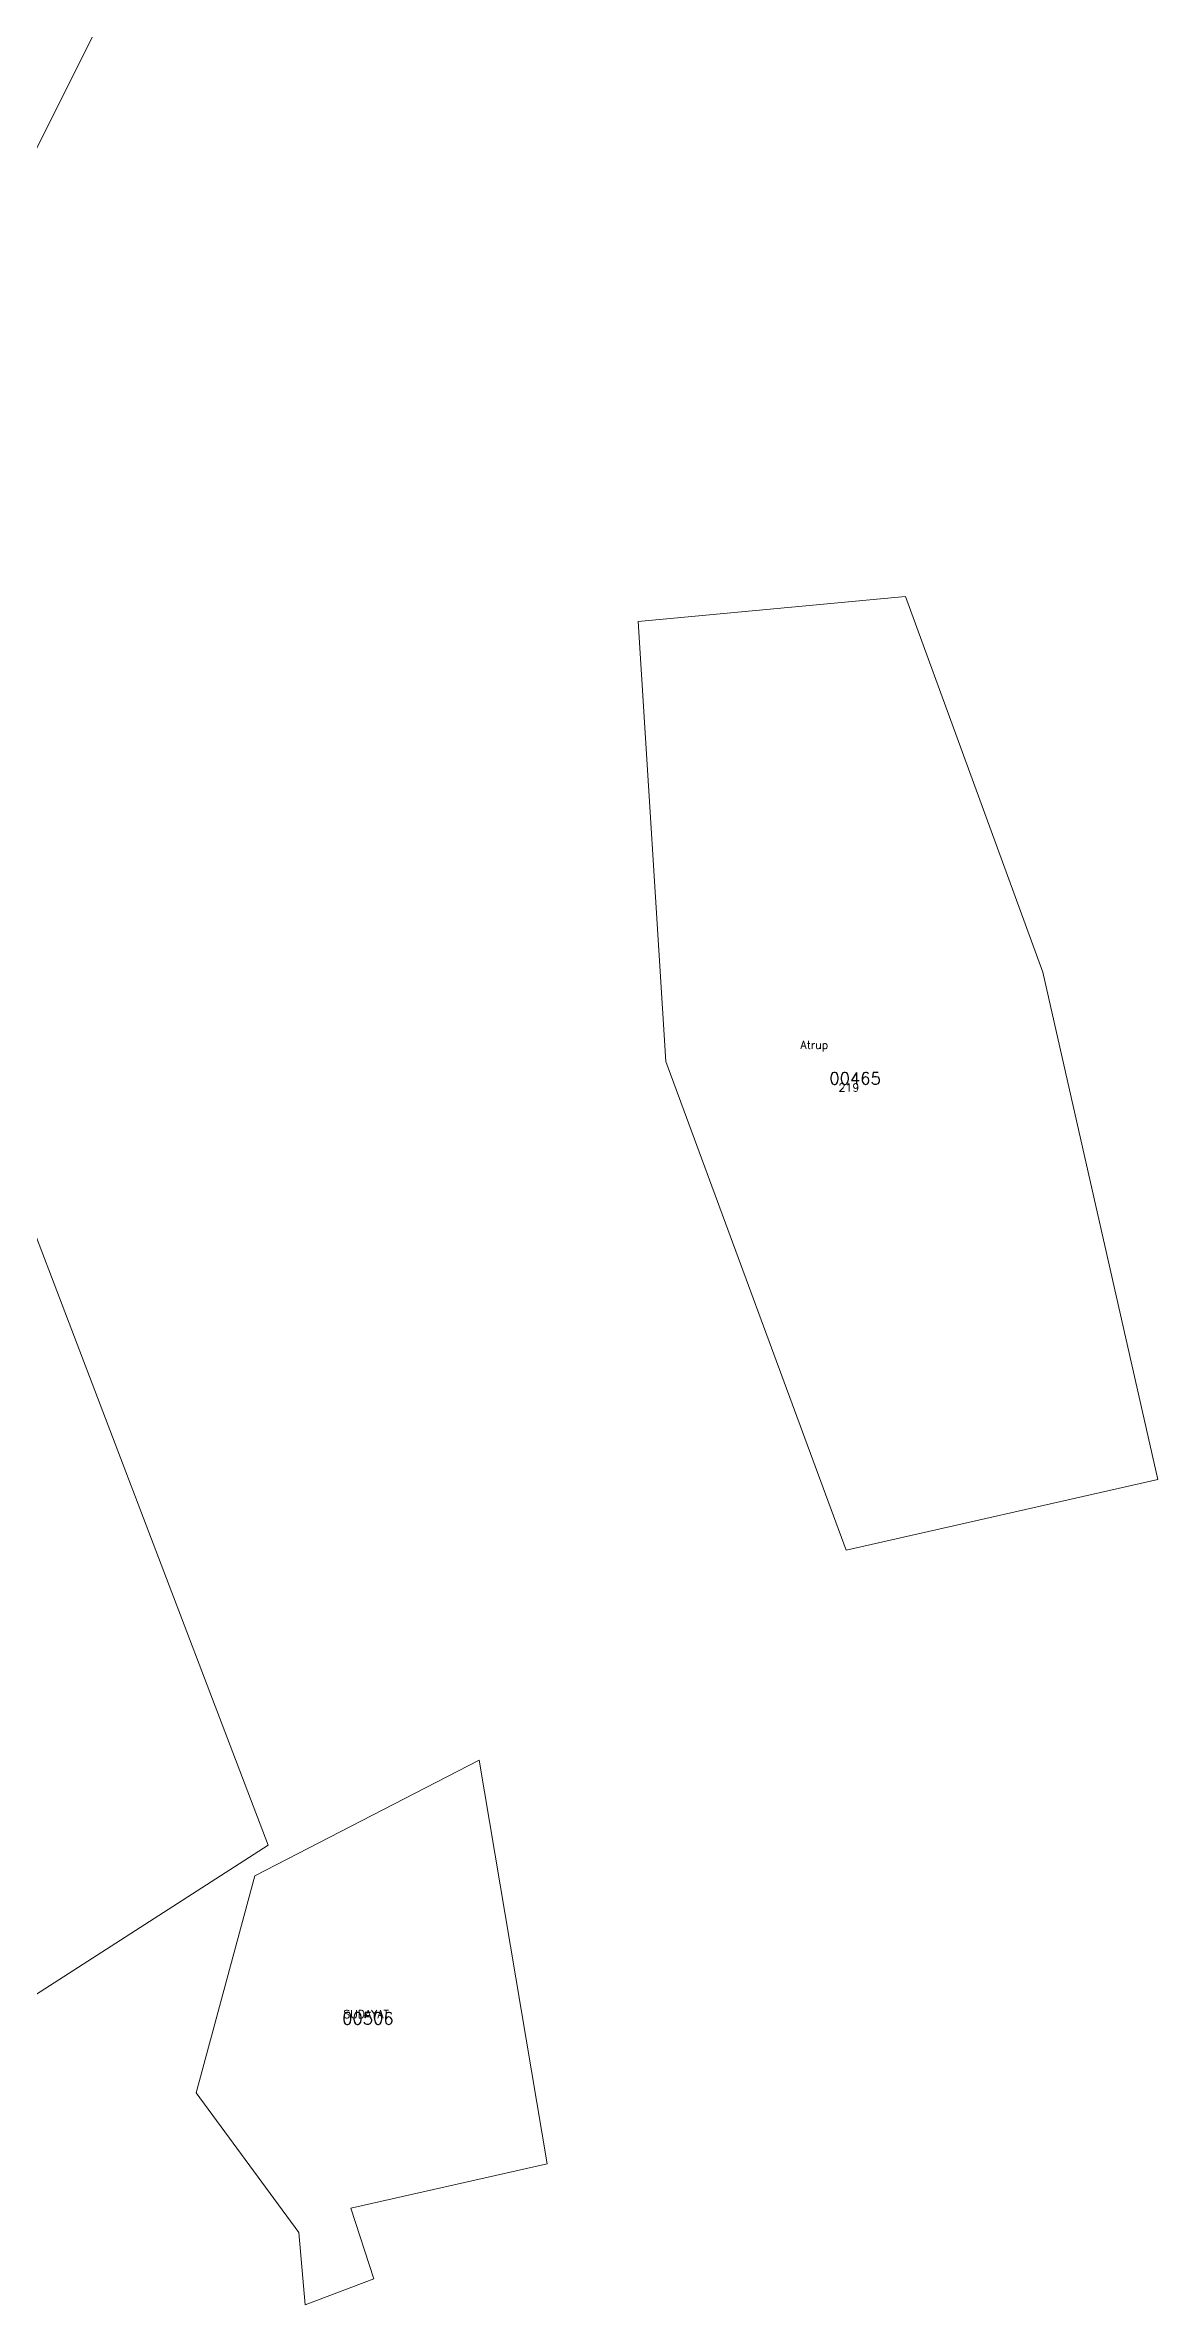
# Model space of a CAD drawing. Header units: inches. Extents: x 127149 to 132166, y 1065498 to 1071385.
# Drawn here: x 129815 to 130093, y 1070357 to 1070922 of the extents above; entities that cross this region are included whole.
import ezdxf
from ezdxf.enums import TextEntityAlignment as Align

# ---------------------------------------------------------------- set-up
doc = ezdxf.new("R2010")
doc.units = ezdxf.units.IN
doc.header["$MEASUREMENT"] = 0
doc.layers.add('020100', color=7, linetype='Continuous')
doc.layers.add('080201', color=7, linetype='Continuous')
doc.styles.add('romans', font='romans.shx')

msp = doc.modelspace()

# ---------------------------------------------------------------- linework, layer by layer
at = {"layer": '020100', "lineweight": 0}
for points in [[(129727.81, 1070883.54), (129749.99, 1070868.76), (129749.99, 1070763.76), (129752.47, 1070776), (129895.63, 1071062.19), (129925.07, 1071056.74), (129909.66, 1071097.39), (129852.92, 1071068.8), (129847.18, 1071070.76), (129852.69, 1071054.95), (129800.07, 1070989.97), (129796.81, 1070993.19), (129759.66, 1070957.61), (129749.63, 1070970.02), (129746.02, 1070966.89), (129723.36, 1070894.5), (129723.36, 1070886.5), (129727.81, 1070883.54)], [(130064.14, 1070690.02), (130029.78, 1070783.93), (129962.91, 1070777.72), (129969.89, 1070667.7), (130014.91, 1070545.56), (130092.88, 1070563.23), (130064.14, 1070690.02)], [(129796.45, 1070665.42), (129741.22, 1070596.34), (129721.31, 1070598.26), (129754.76, 1070504.79), (129744.15, 1070493.06), (129785.98, 1070417.52), (129870.42, 1070471.81), (129796.45, 1070665.42)], [(129896.81, 1070363.37), (129891.13, 1070381), (129940.2, 1070392.14), (129923.17, 1070493.05), (129867.07, 1070464.14), (129852.43, 1070409.86), (129878.06, 1070374.93), (129879.63, 1070356.88), (129896.81, 1070363.37)]]:
    msp.add_lwpolyline(points, dxfattribs=at)

# ---------------------------------------------------------------- texts
at = {"lineweight": 0, "style": 'romans'}
for s, p in [('Atrup', (130007, 1070670.86)), ('219', (130015.63, 1070660.19)), ('SUDAYAT', (129894.93, 1070428.56))]:
    msp.add_text(s, height=2, dxfattribs=at).set_placement(p, align=Align.CENTER)
at = {"layer": '080201', "lineweight": 0, "style": 'romans'}
for s, p in [('00465', (130017.18, 1070661.98)), ('00506', (129895.35, 1070426.98))]:
    msp.add_text(s, height=3, dxfattribs=at).set_placement(p, align=Align.CENTER)

doc.saveas('drawing.dxf')
